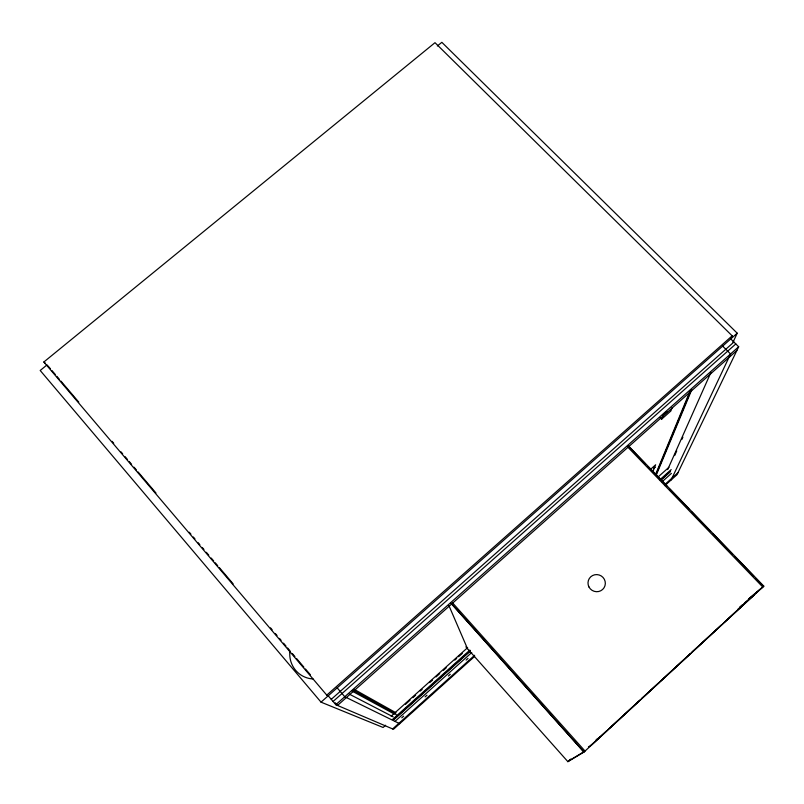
<?xml version="1.0" encoding="UTF-8"?>
<svg xmlns="http://www.w3.org/2000/svg" width="804" height="804" viewBox="0 0 804 804"><rect width="100%" height="100%" fill="white"/><g stroke="black" fill="none" stroke-linecap="round" stroke-linejoin="round"><path stroke-width="1.21" d="M659.983 417.577L661.591 419.216L663.139 414.995M672.104 407.739L670.868 410.975L661.591 419.216M652.607 472.37L655.642 464.782L651.009 468.933M655.642 474.34L689.842 391.568M655.893 474.842L690.767 390.744M656.144 475.345L691.681 389.93M667.682 469.606L710.937 372.413M674.697 455.506L676.747 450.923M681.872 439.466L682.897 437.175M474.601 656.426L393.468 729.288L335.791 704.706L328.213 695.782L326.766 695.128L43.858 361.991L434.994 42.682L732.163 335.841L730.746 338.936L738.675 346.765L676.988 474.702L664.858 485.596M733.007 342.273L737.218 333.198L441.848 42.321L437.366 45.979M671.189 479.908L730.565 353.971L722.645 346.122M465.878 646.858L567.885 761.659L570.629 759.117M591.01 745.248L606.648 730.816M609.412 728.273L639.763 700.264M641.602 698.565L659.079 682.445M660.918 680.747L690.355 653.582M692.194 651.883L721.63 624.728M724.384 622.185L751.981 596.719M628.165 445.597L763.8 586.136L583.935 752.092L450.893 603.161M395.226 721.168L471.737 652.536M662.074 481.777L671.4 473.405M401.789 717.821L403.658 716.153M425.095 696.907L426.964 695.229M448.411 675.983L450.27 674.315M466.129 660.084L467.988 658.416M392.623 728.926L474.661 655.27M664.858 484.51L677.903 472.792M391.116 716.203L467.657 647.622M657.813 477.234L668.938 467.275M405.497 704.304L410.08 700.194M412.864 697.701L415.638 695.209M420.271 691.058L422.13 689.4M429.708 682.606L432.502 680.104M436.019 676.948L439.728 673.621M443.436 670.305L446.22 667.812M454.843 660.084L456.702 658.416M458.561 656.747L462.29 653.411M385.608 725.248L383.116 727.479L321.037 702.153L40.2 370.483L47.104 364.835M392.442 719.54L469.878 650.114M660.074 479.576L671.199 469.606M393.99 719.108L470.079 650.878M660.335 480.269L670.486 471.174M393.92 719.65L470.41 651.049M660.727 480.38L670.054 472.018M335.791 704.706L738.675 346.765M664.084 414.16L666.898 411.658M736.866 350.504L337.509 705.44L335.258 702.786M326.766 695.128L732.163 335.841M321.037 702.153L737.218 333.198M331.248 699.349L733.911 342.062M333.057 701.49L735.821 343.941M748.534 599.02L763.8 586.136M748.554 599.08L762.805 587.061L627.18 446.471M739.73 607.03L742.574 604.638M744.474 603.04L753.961 595.06L591.593 744.876L588.438 746.886M738.012 609.12L745.69 602.688M596.156 739.64L600.196 736.936M568.599 760.986L585.041 751.087L452.642 602.95M567.845 761.679L583.995 752.052L451.617 603.864M399.688 723.7L344.755 696.736L337.177 687.842M349.258 694.103L393.216 716.877M397.437 716.012L394.583 713.108M352.172 691.139L394.503 714.153M353.177 690.244L395.256 713.48M354.182 689.35L396.01 712.796M43.858 361.991L45.486 363.418M628.929 446.853L645.431 463.948M648.034 466.652L667.139 486.45M669.752 489.154L688.857 508.952M691.46 511.656L710.565 531.454M713.178 534.147L732.283 553.956M734.886 556.649L753.991 576.458M755.73 578.257L763.549 586.357M47.918 365.8L50.35 368.664M51.979 370.574L55.235 374.403M56.853 376.322L59.295 379.186M60.913 381.096L78.792 402.141M112.098 441.356L113.726 443.275M121.042 451.878L122.66 453.798M125.102 456.662L127.534 459.536M129.163 461.446L131.605 464.31M134.037 467.184L136.479 470.049M138.097 471.968L155.976 493.013M189.282 532.228L190.91 534.137M193.352 537.012L194.97 538.921M198.226 542.75L199.844 544.66M202.286 547.524L203.914 549.444M206.347 552.308L208.789 555.182M211.221 558.046L213.663 560.921M215.281 562.83L217.723 565.704M219.351 567.614L233.16 583.875M270.536 627.874L272.154 629.783M275.41 633.612L277.028 635.522M279.47 638.396L281.088 640.306M283.531 643.18L285.973 646.044M287.591 647.964L290.033 650.828M292.465 653.702L294.907 656.566M296.525 658.486L303.842 667.089M305.47 668.998L310.344 674.737M448.873 605.502L467.526 648.717M313.068 678.978A26.15 25.276 -53.6 0 1 289.852 651.642M653.622 468.531L654.898 467.355L653.622 468.531M589.01 587.051A8.713 8.532 25.9 0 0 604.025 587.804A8.713 8.532 25.9 0 0 596.97 574.599A8.713 8.532 25.9 0 0 589.01 587.051"/></g></svg>
